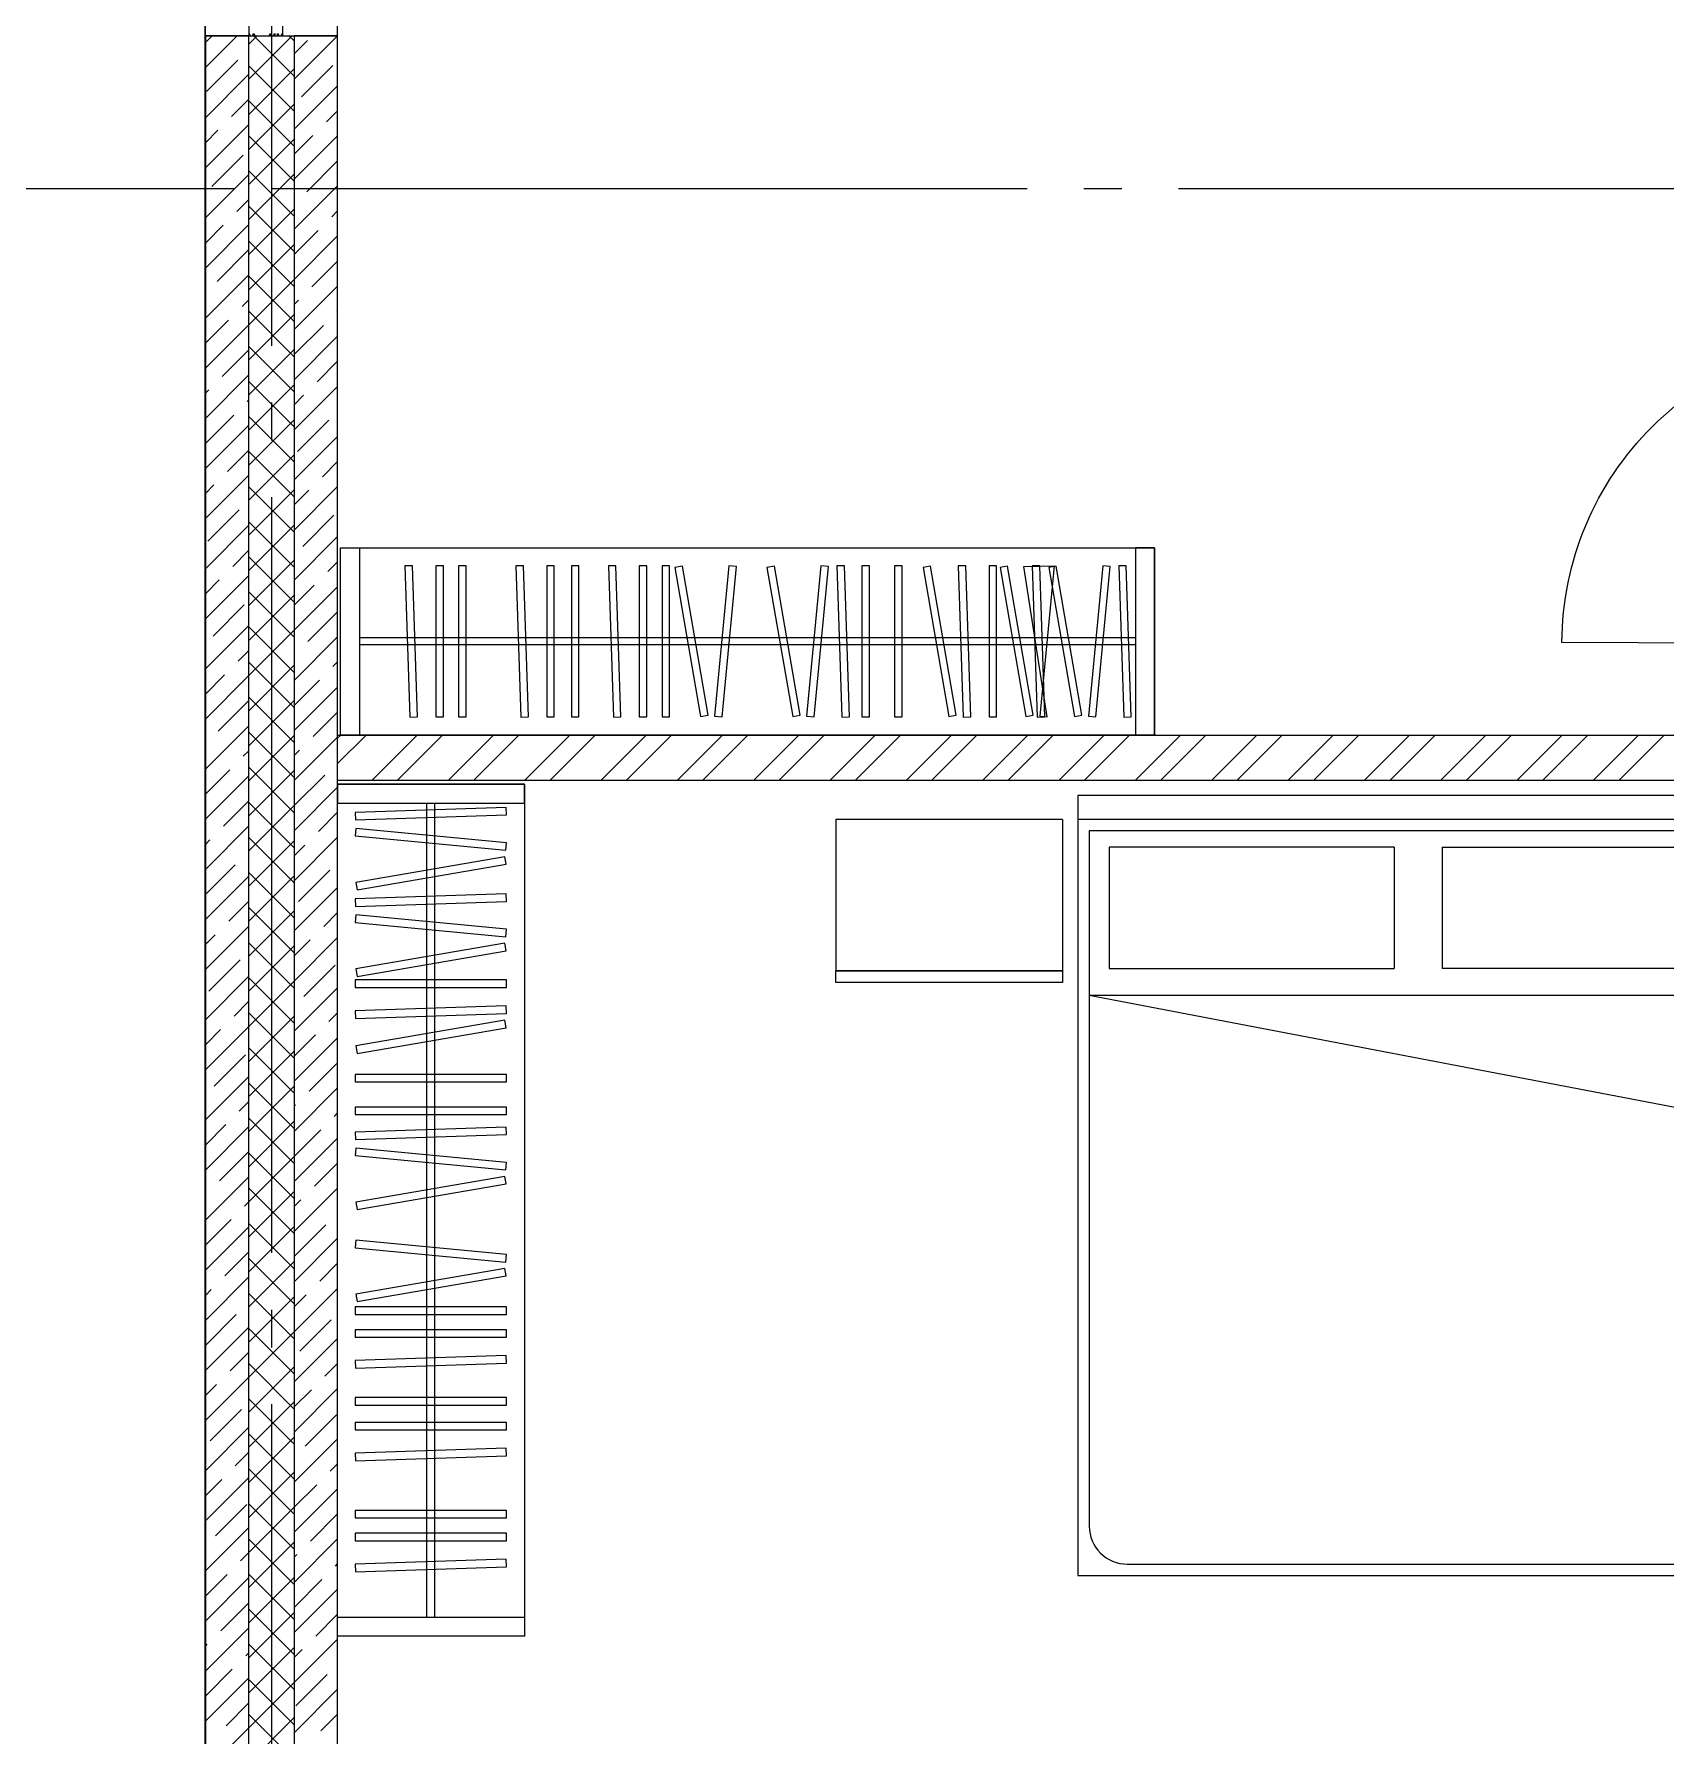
# Model space of a CAD drawing. Header units: millimetres. Extents: x 53645 to 137188, y 78097 to 135533.
# Drawn here: x 112649 to 116968, y 105761 to 110264 of the extents above; entities that cross this region are included whole.
import ezdxf

# ---------------------------------------------------------------- set-up
doc = ezdxf.new("R2010")
doc.units = ezdxf.units.MM
doc.linetypes.add('CONTI', pattern=[0])
doc.linetypes.add('GOST2.303 5', pattern=[24, 20, -1.5, 1, -1.5])
doc.layers.add('axis_dim', color=40, linetype='CONTI')
doc.layers.add('PVC', color=7, linetype='Continuous')
for name, color, linetype, lineweight in [('doors_windows', 4, 'Continuous', 5), ('furniture', 36, 'Continuous', 0), ('stair1', 7, 'Continuous', 15), ('Wall2', 5, 'Continuous', 5)]:
    doc.layers.add(name, color=color, linetype=linetype, lineweight=lineweight)

# ---------------------------------------------------------------- blocks, each defined once
blk = doc.blocks.new('2')
at = {"color": 0, "ltscale": 20}
for p, q in [((63.5, 1540.9), (463.5, 1540.9)), ((63.5, 940.9), (63.5, 1540.9)), ((463.5, 940.9), (463.5, 1540.9)), ((63.5, 940.9), (463.5, 940.9)), ((0, 900), (0, -900)), ((0, 900), (63.5, 900)), ((63.5, 900), (63.5, -900)), ((2063.5, 900), (63.5, 900)), ((63.5, 900), (463.5, 900)), ((93.5, 870), (93.5, -870)), ((1933.5, 870), (93.5, 870)), ((528.4, -870), (528.4, 870)), ((836.6, 745.2), (528.4, 870)), ((2063.5, -900), (2063.5, 900)), ((136.4, 63.4), (136.4, 817.8)), ((136.4, 817.8), (458, 817.8)), ((458, 817.8), (458, 63.4)), ((2033.5, -770), (2033.5, 770)), ((528.4, -870), (836.6, 745.2)), ((136.4, 63.4), (458, 63.4)), ((136.4, -63.4), (136.4, -817.8)), ((136.4, -63.4), (458, -63.4)), ((458, -817.8), (458, -63.4)), ((136.4, -817.8), (458, -817.8)), ((0, -900), (63.5, -900)), ((63.5, -900), (2063.5, -900)), ((93.5, -870), (1933.5, -870)), ((63.5, -940.8), (463.5, -940.8)), ((63.5, -940.8), (63.5, -1540.8)), ((463.5, -940.8), (463.5, -1540.8)), ((63.5, -1540.8), (463.5, -1540.8))]:
    blk.add_line(p, q, dxfattribs=at)
for points in [[(463.5, 1540.9), (494.9, 1540.9), (494.9, 940.9), (463.5, 940.9)], [(463.5, -940.8), (494.9, -940.8), (494.9, -1540.8), (463.5, -1540.8)]]:
    blk.add_lwpolyline(points, close=True, dxfattribs=at)
for centre, start, end in [((1933.5, 770), 0, 90), ((1933.5, -770), 270, 0)]:
    blk.add_arc(centre, 100, start, end, dxfattribs=at)
blk = doc.blocks.new('*U38')
at = {"layer": 'PVC'}
for points in [[(72.2, 0), (0.5, 0, 0.414214), (0, -0.5), (0, -2.4), (0, -2.7), (1.5, -4.2), (2, -4.2, 0.414214), (2.5, -3.7), (2.5, -3.3, 0.198912), (2.4, -3.2), (1.8, -2.5, -0.700208), (2, -2), (6.2, -2.4, -0.388879)], [(6.2, -12), (2.3, -12.3, -0.700208), (2.1, -11.8), (2.4, -11.4, 0.198912), (2.5, -11.3), (2.5, -10.9, 0.414214), (2, -10.4), (1.5, -10.4), (0, -11.9), (0, -14.4), (1.5, -15.9), (2, -15.9, 0.414214), (2.5, -15.4), (2.5, -15, 0.198912), (2.4, -14.9), (2.1, -14.5, -0.700208), (2.3, -14), (6.2, -14.3, -0.388879)], [(6.2, -55.7), (2.3, -56, -0.700208), (2.1, -55.5), (2.4, -55.1, 0.198912), (2.5, -55), (2.5, -54.6, 0.414214), (2, -54.1), (1.5, -54.1), (0, -55.6), (0, -58.1), (1.5, -59.6), (2, -59.6, 0.414214), (2.5, -59.1), (2.5, -58.7, 0.198912), (2.4, -58.6), (2.1, -58.2, -0.700208), (2.3, -57.7), (6.2, -58, -0.388879)], [(6.2, -67.6), (2, -68, -0.700208), (1.8, -67.5), (2.4, -66.8, 0.198912), (2.5, -66.7), (2.5, -66.3, 0.414214), (2, -65.8), (1.5, -65.8), (0, -67.3), (0, -67.6), (0, -69.5, 0.414214), (0.5, -70), (6.2, -70, -0.414214)], [(6.2, -75.4), (0.5, -75.4, 0.414214), (0, -75.9), (0, -78.1), (1.5, -79.6), (2, -79.6, 0.414214), (2.5, -79.1), (2.5, -78.7, 0.198912), (2.4, -78.6), (1.8, -77.9, -0.700208), (2, -77.4), (6.2, -77.8, -0.388879)], [(6.2, -87.6), (2, -88, -0.700208), (1.8, -87.5), (2.4, -86.8, 0.198912), (2.5, -86.7), (2.5, -86.3, 0.414214), (2, -85.8), (1.5, -85.8), (0, -87.3), (0, -87.6), (0, -89.5, 0.414214), (0.5, -90), (45.2, -90)]]:
    blk.add_lwpolyline(points, format="xyb", dxfattribs=at)
blk = doc.blocks.new('*U75')
at = {"color": 0}
for points in [[(-910, 0), (-860, 0), (-860, 120), (-910, 120)], [(-50, 0), (0, 0), (0, 120), (-50, 120)]]:
    blk.add_lwpolyline(points, close=True, dxfattribs=at)
at = {"color": 0, "linetype": 'ByBlock', "ltscale": 10}
blk.add_lwpolyline([(-860, 0), (-860, -810, 0.414214), (-50, 0)], format="xyb", dxfattribs=at)

msp = doc.modelspace()

# ---------------------------------------------------------------- linework, layer by layer
at = {"layer": 'axis_dim', "linetype": 'GOST2.303 5', "lineweight": 25, "ltscale": 100}
for points in [[(113277.7, 113838.6), (113277.7, 102793)], [(113177.7, 109853.9), (108766.7, 109853.9)], [(117677.7, 109853.9), (113177.7, 109853.9)]]:
    msp.add_lwpolyline(points, dxfattribs=at)
at = {"layer": 'doors_windows', "lineweight": 20, "ltscale": 50}
msp.add_lwpolyline([(113452.3, 111859), (113102.3, 111859), (113102.3, 110259), (113452.3, 110259)], close=True, dxfattribs=at)
at = {"layer": 'furniture'}
for points in [[(113460.4, 108903.9), (113510.4, 108903.9), (113510.4, 108408.9), (113460.4, 108408.9)], [(113460.4, 108903.9), (115614.5, 108903.9), (115614.5, 108408.9), (113460.4, 108408.9)], [(115614.5, 108903.9), (115564.5, 108903.9), (115564.5, 108408.9), (115614.5, 108408.9)], [(113452.3, 106024.9), (113452.3, 108278.9), (113947.3, 108278.9), (113947.3, 106024.9)], [(113452.3, 108278.9), (113452.3, 108228.9), (113947.3, 108228.9), (113947.3, 108278.9)], [(113452.3, 106024.9), (113452.3, 106074.9), (113947.3, 106074.9), (113947.3, 106024.9)]]:
    msp.add_lwpolyline(points, close=True, dxfattribs=at)
for points in [[(115614.5, 108903.9), (115614.5, 108408.9)], [(113664.2, 108457.2), (113650.9, 108857), (113630.9, 108856.3), (113644.2, 108456.5), (113664.2, 108457.2)], [(113732.7, 108456.8), (113732.7, 108856.8), (113712.7, 108856.8), (113712.7, 108456.8), (113732.7, 108456.8)], [(113793, 108456.8), (113793, 108856.8), (113773, 108856.8), (113773, 108456.8), (113793, 108456.8)], [(113957.5, 108457.2), (113944.2, 108857), (113924.2, 108856.3), (113937.5, 108456.5), (113957.5, 108457.2)], [(114026.1, 108456.8), (114026.1, 108856.8), (114006.1, 108856.8), (114006.1, 108456.8), (114026.1, 108456.8)], [(114091.4, 108456.8), (114091.4, 108856.8), (114071.4, 108856.8), (114071.4, 108456.8), (114091.4, 108456.8)], [(114202.5, 108457.2), (114189.2, 108857), (114169.2, 108856.3), (114182.5, 108456.5), (114202.5, 108457.2)], [(114271.1, 108456.8), (114271.1, 108856.8), (114251.1, 108856.8), (114251.1, 108456.8), (114271.1, 108456.8)], [(114331.4, 108456.8), (114331.4, 108856.8), (114311.4, 108856.8), (114311.4, 108456.8), (114331.4, 108456.8)], [(114433, 108461.4), (114365, 108855.5), (114345.3, 108852.2), (114413.3, 108458), (114433, 108461.4)], [(114470.2, 108456.7), (114508.1, 108854.9), (114488.2, 108856.8), (114450.3, 108458.6), (114470.2, 108456.7)], [(114676.7, 108461.4), (114608.7, 108855.5), (114589, 108852.2), (114657, 108458), (114676.7, 108461.4)], [(114713.9, 108456.7), (114751.8, 108854.9), (114731.9, 108856.8), (114693.9, 108458.6), (114713.9, 108456.7)], [(114807.5, 108457.2), (114794.1, 108857), (114774.2, 108856.3), (114787.5, 108456.5), (114807.5, 108457.2)], [(114860.2, 108456.8), (114860.2, 108856.8), (114840.2, 108856.8), (114840.2, 108456.8), (114860.2, 108456.8)], [(114946.6, 108456.8), (114946.6, 108856.8), (114926.6, 108856.8), (114926.6, 108456.8), (114946.6, 108456.8)], [(115089.8, 108461.4), (115021.8, 108855.5), (115002.1, 108852.2), (115070.1, 108458), (115089.8, 108461.4)], [(115128.2, 108457.2), (115114.8, 108857), (115094.8, 108856.3), (115108.2, 108456.5), (115128.2, 108457.2)], [(115196.7, 108456.8), (115196.7, 108856.8), (115176.7, 108856.8), (115176.7, 108456.8), (115196.7, 108456.8)], [(115293.5, 108461.4), (115225.5, 108855.5), (115205.8, 108852.2), (115273.8, 108458), (115293.5, 108461.4)], [(115330.6, 108456.7), (115268.6, 108854.9), (115348.7, 108856.8), (115310.7, 108458.6), (115330.6, 108456.7)], [(115324.3, 108457.2), (115310.9, 108857), (115290.9, 108856.3), (115304.3, 108456.5), (115324.3, 108457.2)], [(115422.3, 108461.4), (115354.4, 108855.5), (115334.7, 108852.2), (115402.6, 108458), (115422.3, 108461.4)], [(115459.5, 108456.7), (115497.4, 108854.9), (115477.5, 108856.8), (115439.6, 108458.6), (115459.5, 108456.7)], [(115553.1, 108457.2), (115539.8, 108857), (115519.8, 108856.3), (115533.1, 108456.5), (115553.1, 108457.2)], [(113510.4, 108667.4), (115564.5, 108667.4)], [(115564.5, 108647.4), (113510.4, 108647.4)], [(113452.3, 108278.9), (113947.3, 108278.9)], [(113899, 108217.6), (113499.3, 108204.2), (113499.9, 108184.2), (113899.7, 108197.6), (113899, 108217.6)], [(113688.9, 106074.9), (113688.9, 108228.9)], [(113708.9, 108228.9), (113708.9, 106074.9)], [(113899.5, 108124), (113501.3, 108161.9), (113499.4, 108142), (113897.6, 108104), (113899.5, 108124)], [(113894.9, 108086.8), (113500.7, 108018.8), (113504.1, 107999.1), (113898.3, 108067.1), (113894.9, 108086.8)], [(113899, 107988.7), (113499.3, 107975.4), (113499.9, 107955.4), (113899.7, 107968.7), (113899, 107988.7)], [(113899.5, 107895.1), (113501.3, 107933), (113499.4, 107913.1), (113897.6, 107875.2), (113899.5, 107895.1)], [(113894.9, 107857.9), (113500.7, 107790), (113504.1, 107770.3), (113898.3, 107838.2), (113894.9, 107857.9)], [(113899.5, 107761.1), (113499.5, 107761.1), (113499.5, 107741.1), (113899.5, 107741.1), (113899.5, 107761.1)], [(113899, 107692.6), (113499.3, 107679.3), (113499.9, 107659.3), (113899.7, 107672.6), (113899, 107692.6)], [(113894.9, 107654.3), (113500.7, 107586.3), (113504.1, 107566.6), (113898.3, 107634.5), (113894.9, 107654.3)], [(113899.5, 107511), (113499.5, 107511), (113499.5, 107491), (113899.5, 107491), (113899.5, 107511)], [(113899.5, 107424.7), (113499.5, 107424.7), (113499.5, 107404.7), (113899.5, 107404.7), (113899.5, 107424.7)], [(113899, 107371.9), (113499.3, 107358.6), (113499.9, 107338.6), (113899.7, 107351.9), (113899, 107371.9)], [(113899.5, 107278.3), (113501.3, 107316.2), (113499.4, 107296.3), (113897.6, 107258.4), (113899.5, 107278.3)], [(113894.9, 107241.2), (113500.7, 107173.2), (113504.1, 107153.5), (113898.3, 107221.4), (113894.9, 107241.2)], [(113899.5, 107034.6), (113501.3, 107072.5), (113499.4, 107052.6), (113897.6, 107014.7), (113899.5, 107034.6)], [(113894.9, 106997.5), (113500.7, 106929.5), (113504.1, 106909.8), (113898.3, 106977.8), (113894.9, 106997.5)], [(113899.5, 106895.8), (113499.5, 106895.8), (113499.5, 106875.8), (113899.5, 106875.8), (113899.5, 106895.8)], [(113899.5, 106835.5), (113499.5, 106835.5), (113499.5, 106815.5), (113899.5, 106815.5), (113899.5, 106835.5)], [(113899, 106767), (113499.3, 106753.7), (113499.9, 106733.7), (113899.7, 106747), (113899, 106767)], [(113899.5, 106655.8), (113499.5, 106655.8), (113499.5, 106635.8), (113899.5, 106635.8), (113899.5, 106655.8)], [(113899.5, 106590.5), (113499.5, 106590.5), (113499.5, 106570.5), (113899.5, 106570.5), (113899.5, 106590.5)], [(113899, 106522), (113499.3, 106508.7), (113499.9, 106488.7), (113899.7, 106502), (113899, 106522)], [(113899.5, 106357.5), (113499.5, 106357.5), (113499.5, 106337.5), (113899.5, 106337.5), (113899.5, 106357.5)], [(113899.5, 106297.2), (113499.5, 106297.2), (113499.5, 106277.2), (113899.5, 106277.2), (113899.5, 106297.2)], [(113899, 106228.6), (113499.3, 106215.3), (113499.9, 106195.3), (113899.7, 106208.6), (113899, 106228.6)]]:
    msp.add_lwpolyline(points, dxfattribs=at)
at = {"layer": 'stair1', "ltscale": 75}
msp.add_lwpolyline([(113102.3, 113778.9), (110102.3, 113778.9), (110102.3, 109253.8), (110102.3, 104128.9), (113102.3, 104128.9)], close=True, dxfattribs=at)
at = {"layer": 'Wall2', "ltscale": 100}
for points in [[(113102.7, 110174.8), (113186.9, 110259)], [(113102.7, 110241.1), (113120.6, 110259)], [(113217.7, 110259), (113102.7, 110259)], [(113102.7, 110259), (113102.7, 104278.9)], [(113217.7, 104393.9), (113217.7, 110259)], [(113217.7, 110236.7), (113239.9, 110259)], [(113217.7, 110143.9), (113332.7, 110259)], [(113217.7, 104393.9), (113217.7, 110259)], [(113217.7, 110259), (113337.7, 110259)], [(113337.7, 110152.5), (113231.2, 110259)], [(113337.7, 110245.3), (113324, 110259)], [(113337.7, 110259), (113337.7, 104513.9)], [(113337.7, 110144.6), (113452.1, 110259)], [(113452.7, 110259), (113337.7, 110259)], [(113337.7, 110259), (113337.7, 104513.9)], [(113337.7, 110210.9), (113373.4, 110246.7)], [(113452.7, 104628.9), (113452.7, 110259)], [(113105.6, 110111.4), (113188.5, 110194.3)], [(113102.7, 110042.2), (113217.7, 110157.2)], [(113337.7, 110059.7), (113217.7, 110179.7)], [(113217.7, 110051.1), (113337.7, 110171.1)], [(113356.9, 110097.5), (113439.7, 110180.4)], [(113337.7, 110012), (113452.7, 110127)], [(113171.9, 110045.1), (113217.7, 110090.9)], [(113337.7, 109966.9), (113217.7, 110086.9)], [(113217.7, 109958.3), (113337.7, 110078.3)], [(113423.2, 110031.2), (113452.7, 110060.7)], [(113102.7, 109909.6), (113217.7, 110024.6)], [(113102.7, 109975.9), (113136.1, 110009.3)], [(113337.7, 109874.1), (113217.7, 109994.1)], [(113217.7, 109865.5), (113337.7, 109985.5)], [(113337.7, 109945.7), (113387.4, 109995.4)], [(113337.7, 109879.4), (113452.7, 109994.4)], [(113119.5, 109860.2), (113202.4, 109943)], [(113370.8, 109846.3), (113452.7, 109928.2)], [(113102.7, 109777), (113217.7, 109892)], [(113337.7, 109781.3), (113217.7, 109901.3)], [(113217.7, 109772.7), (113337.7, 109892.7)], [(113185.8, 109793.9), (113217.7, 109825.7)], [(113337.7, 109746.9), (113452.7, 109861.9)], [(113452.7, 109846.5), (113452.7, 109859)], [(113452.7, 109796.5), (113452.7, 109846.5)], [(113452.7, 109846.5), (113452.7, 109846.5)], [(113337.7, 109688.5), (113217.7, 109808.5)], [(113217.7, 109679.9), (113337.7, 109799.9)], [(113437.1, 109780), (113452.7, 109795.6)], [(113452.7, 109785.5), (113452.7, 109796.5)], [(113452.7, 109784), (113452.7, 109785.5)], [(113102.7, 109644.4), (113217.7, 109759.4)], [(113102.7, 109710.7), (113150, 109758.1)], [(113337.7, 109680.6), (113401.3, 109744.2)], [(113133.5, 109608.9), (113216.3, 109691.8)], [(113337.7, 109595.6), (113217.7, 109715.6)], [(113217.7, 109587.1), (113337.7, 109707.1)], [(113337.7, 109614.3), (113452.7, 109729.3)], [(113384.7, 109595), (113452.7, 109663)], [(113102.7, 109511.9), (113217.7, 109626.9)], [(113337.7, 109502.8), (113217.7, 109622.8)], [(113217.7, 109494.3), (113337.7, 109614.3)], [(113199.8, 109542.6), (113217.7, 109560.6)], [(113337.7, 109481.7), (113452.7, 109596.7)], [(113337.7, 109548), (113348.9, 109559.2)], [(113337.7, 109410), (113217.7, 109530)], [(113217.7, 109401.5), (113337.7, 109521.5)], [(113451, 109528.7), (113452.7, 109530.4)], [(113102.7, 109445.6), (113164, 109506.9)], [(113102.7, 109379.3), (113217.7, 109494.3)], [(113337.7, 109415.4), (113415.2, 109492.9)], [(113147.4, 109357.7), (113217.7, 109428)], [(113337.7, 109317.2), (113217.7, 109437.2)], [(113217.7, 109308.7), (113337.7, 109428.7)], [(113337.7, 109349.1), (113452.7, 109464.1)], [(113398.6, 109343.8), (113452.7, 109397.8)], [(113102.7, 109246.7), (113217.7, 109361.7)], [(113337.7, 109224.4), (113217.7, 109344.4)], [(113217.7, 109215.9), (113337.7, 109335.9)], [(113337.7, 109216.5), (113452.7, 109331.5)], [(113102.7, 109313), (113111.6, 109321.9)], [(113213.7, 109291.4), (113217.7, 109295.4)], [(113337.7, 109282.8), (113362.8, 109308)], [(113102.7, 109180.4), (113177.9, 109255.6)], [(113337.7, 109131.6), (113217.7, 109251.6)], [(113217.7, 109123), (113337.7, 109243)], [(113346.3, 109158.8), (113429.1, 109241.7)], [(113102.7, 109114.1), (113217.7, 109229.1)], [(113337.7, 109083.9), (113452.7, 109198.9)], [(113161.3, 109106.5), (113217.7, 109162.8)], [(113337.7, 109038.8), (113217.7, 109158.8)], [(113217.7, 109030.2), (113337.7, 109150.2)], [(113412.5, 109092.5), (113452.7, 109132.7)], [(113102.7, 108981.5), (113217.7, 109096.5)], [(113102.7, 109047.8), (113125.5, 109070.7)], [(113337.7, 108946), (113217.7, 109066)], [(113337.7, 108951.4), (113452.7, 109066.4)], [(113217.7, 108937.4), (113337.7, 109057.4)], [(113337.7, 109017.7), (113376.8, 109056.7)], [(113108.9, 108921.5), (113191.8, 109004.4)], [(113337.7, 108853.2), (113217.7, 108973.2)], [(113360.2, 108907.6), (113443, 108990.4)], [(113102.7, 108848.9), (113217.7, 108963.9)], [(113217.7, 108844.6), (113337.7, 108964.6)], [(113337.7, 108818.8), (113452.7, 108933.8)], [(113175.2, 108855.2), (113217.7, 108897.7)], [(113337.7, 108760.4), (113217.7, 108880.4)], [(113217.7, 108751.8), (113337.7, 108871.8)], [(113426.5, 108841.3), (113452.7, 108867.5)], [(113102.7, 108716.4), (113217.7, 108831.4)], [(113102.7, 108782.7), (113139.4, 108819.4)], [(113337.7, 108752.5), (113390.7, 108805.5)], [(113337.7, 108686.2), (113452.7, 108801.2)], [(113122.9, 108670.3), (113205.7, 108753.1)], [(113337.7, 108667.6), (113217.7, 108787.6)], [(113217.7, 108659), (113337.7, 108779)], [(113374.1, 108656.3), (113452.7, 108734.9)], [(113102.7, 108583.8), (113217.7, 108698.8)], [(113337.7, 108574.8), (113217.7, 108694.8)], [(113217.7, 108566.2), (113337.7, 108686.2)], [(113337.7, 108553.6), (113452.7, 108668.6)], [(113189.1, 108604), (113217.7, 108632.5)], [(113337.7, 108619.9), (113338.3, 108620.5)], [(113102.7, 108517.5), (113153.3, 108568.2)], [(113102.7, 108451.2), (113217.7, 108566.2)], [(113337.7, 108482), (113217.7, 108602)], [(113217.7, 108473.4), (113337.7, 108593.4)], [(113440.4, 108590), (113452.7, 108602.3)], [(113337.7, 108487.3), (113404.6, 108554.2)], [(113337.7, 108421), (113452.7, 108536)], [(113136.8, 108419), (113217.7, 108499.9)], [(113337.7, 108389.1), (113217.7, 108509.1)], [(113217.7, 108380.6), (113337.7, 108500.6)], [(113102.7, 108318.6), (113217.7, 108433.6)], [(113388, 108405.1), (113452.7, 108469.7)], [(113337.7, 108296.3), (113217.7, 108416.3)], [(113217.7, 108287.8), (113337.7, 108407.8)], [(113337.7, 108288.5), (113452.7, 108403.5)], [(113452.7, 108400.8), (113460.8, 108408.9)], [(113452.7, 108333.4), (113528.2, 108408.9)], [(113452.7, 108336), (113452.7, 108408.9)], [(113452.7, 108408.9), (117502.7, 108408.9)], [(113542.9, 108288.9), (113662.9, 108408.9)], [(113610.2, 108288.9), (113730.2, 108408.9)], [(113744.9, 108288.9), (113864.9, 108408.9)], [(113812.3, 108288.9), (113932.3, 108408.9)], [(113947, 108288.9), (114067, 108408.9)], [(114014.3, 108288.9), (114134.3, 108408.9)], [(114149, 108288.9), (114269, 108408.9)], [(114216.4, 108288.9), (114336.4, 108408.9)], [(114351.1, 108288.9), (114471.1, 108408.9)], [(114418.4, 108288.9), (114538.4, 108408.9)], [(114553.1, 108288.9), (114673.1, 108408.9)], [(114620.5, 108288.9), (114740.5, 108408.9)], [(114755.2, 108288.9), (114875.2, 108408.9)], [(114822.6, 108288.9), (114942.6, 108408.9)], [(114957.3, 108288.9), (115077.3, 108408.9)], [(115024.6, 108288.9), (115144.6, 108408.9)], [(115159.3, 108288.9), (115279.3, 108408.9)], [(115226.7, 108288.9), (115346.7, 108408.9)], [(115361.4, 108288.9), (115481.4, 108408.9)], [(115428.7, 108288.9), (115548.7, 108408.9)], [(115563.4, 108288.9), (115683.4, 108408.9)], [(115630.8, 108288.9), (115750.8, 108408.9)], [(115765.5, 108288.9), (115885.5, 108408.9)], [(115832.8, 108288.9), (115952.8, 108408.9)], [(115967.5, 108288.9), (116087.5, 108408.9)], [(116034.9, 108288.9), (116154.9, 108408.9)], [(116169.6, 108288.9), (116289.6, 108408.9)], [(116236.9, 108288.9), (116356.9, 108408.9)], [(116371.7, 108288.9), (116491.7, 108408.9)], [(116439, 108288.9), (116559, 108408.9)], [(116573.7, 108288.9), (116693.7, 108408.9)], [(116641.1, 108288.9), (116761.1, 108408.9)], [(116775.8, 108288.9), (116895.8, 108408.9)], [(116843.1, 108288.9), (116963.1, 108408.9)], [(113203.1, 108352.7), (113217.7, 108367.3)], [(113337.7, 108354.7), (113352.2, 108369.3)], [(113102.7, 108252.3), (113167.3, 108316.9)], [(113102.7, 108186), (113217.7, 108301)], [(113337.7, 108203.5), (113217.7, 108323.5)], [(113217.7, 108195), (113337.7, 108315)], [(113337.7, 108222.2), (113418.5, 108303)], [(113452.7, 108288.9), (113452.7, 108336)], [(113337.7, 108155.9), (113452.7, 108270.9)], [(118082.6, 108288.9), (113452.7, 108288.9)], [(113150.7, 108167.8), (113217.7, 108234.7)], [(113337.7, 108110.7), (113217.7, 108230.7)], [(113217.7, 108102.2), (113337.7, 108222.2)], [(113401.9, 108153.8), (113452.7, 108204.6)], [(113102.7, 108053.5), (113217.7, 108168.5)], [(113102.7, 108119.7), (113114.9, 108132)], [(113337.7, 108017.9), (113217.7, 108137.9)], [(113217.7, 108009.4), (113337.7, 108129.4)], [(113337.7, 108023.3), (113452.7, 108138.3)], [(113337.7, 108089.6), (113366.1, 108118)], [(113217, 108101.5), (113217.7, 108102.2)], [(113102.7, 107987.2), (113181.2, 108065.7)], [(113102.7, 107920.9), (113217.7, 108035.9)], [(113337.7, 107925.1), (113217.7, 108045.1)], [(113217.7, 107916.5), (113337.7, 108036.5)], [(113349.6, 107968.9), (113432.4, 108051.8)], [(113337.7, 107890.7), (113452.7, 108005.7)], [(113164.6, 107916.5), (113217.7, 107969.6)], [(113337.7, 107832.3), (113217.7, 107952.3)], [(113217.7, 107823.7), (113337.7, 107943.7)], [(113415.9, 107902.6), (113452.7, 107939.4)], [(113102.7, 107788.3), (113217.7, 107903.3)], [(113102.7, 107854.6), (113128.8, 107880.7)], [(113337.7, 107739.5), (113217.7, 107859.5)], [(113217.7, 107730.9), (113337.7, 107850.9)], [(113337.7, 107758.1), (113452.7, 107873.1)], [(113337.7, 107824.4), (113380.1, 107866.8)], [(113112.2, 107731.6), (113195.1, 107814.4)], [(113363.5, 107717.6), (113446.4, 107800.5)], [(113102.7, 107655.7), (113217.7, 107770.7)], [(113337.7, 107646.7), (113217.7, 107766.7)], [(113217.7, 107638.1), (113337.7, 107758.1)], [(113337.7, 107625.5), (113452.7, 107740.5)], [(113178.5, 107665.3), (113217.7, 107704.4)], [(113337.7, 107553.9), (113217.7, 107673.9)], [(113217.7, 107545.3), (113337.7, 107665.3)], [(113429.8, 107651.4), (113452.7, 107674.2)], [(113102.7, 107523.1), (113217.7, 107638.1)], [(113102.7, 107589.4), (113142.7, 107629.5)], [(113337.7, 107461.1), (113217.7, 107581.1)], [(113337.7, 107559.2), (113394, 107615.6)], [(113337.7, 107493), (113452.7, 107608)], [(113126.2, 107480.3), (113209, 107563.2)], [(113217.7, 107452.5), (113337.7, 107572.5)], [(113377.4, 107466.4), (113452.7, 107541.7)], [(113102.7, 107390.5), (113217.7, 107505.5)], [(113337.7, 107368.3), (113217.7, 107488.3)], [(113192.5, 107414), (113217.7, 107439.2)], [(113217.7, 107359.7), (113337.7, 107479.7)], [(113337.7, 107360.4), (113452.7, 107475.4)], [(113337.7, 107275.5), (113217.7, 107395.5)], [(113337.7, 107426.7), (113341.6, 107430.6)], [(113443.7, 107400.1), (113452.7, 107409.1)], [(113102.7, 107324.2), (113156.7, 107378.2)], [(113102.7, 107258), (113217.7, 107373)], [(113217.7, 107266.9), (113337.7, 107386.9)], [(113337.7, 107294.1), (113407.9, 107364.3)], [(113140.1, 107229.1), (113217.7, 107306.7)], [(113337.7, 107227.8), (113452.7, 107342.8)], [(113337.7, 107182.6), (113217.7, 107302.6)], [(113217.7, 107174.1), (113337.7, 107294.1)], [(113391.3, 107215.2), (113452.7, 107276.5)], [(113102.7, 107125.4), (113217.7, 107240.4)], [(113102.7, 107191.7), (113104.3, 107193.3)], [(113206.4, 107162.8), (113217.7, 107174.1)], [(113337.7, 107089.8), (113217.7, 107209.8)], [(113217.7, 107081.3), (113337.7, 107201.3)], [(113337.7, 107095.2), (113452.7, 107210.2)], [(113337.7, 107161.5), (113355.5, 107179.4)], [(113102.7, 107059.1), (113170.6, 107127)], [(113102.7, 106992.8), (113217.7, 107107.8)], [(113337.7, 106997), (113217.7, 107117)], [(113217.7, 106988.5), (113337.7, 107108.5)], [(113339, 107030.2), (113421.8, 107113.1)], [(113154, 106977.8), (113217.7, 107041.5)], [(113337.7, 106962.6), (113452.7, 107077.6)], [(113337.7, 106904.2), (113217.7, 107024.2)], [(113217.7, 106895.7), (113337.7, 107015.7)], [(113405.3, 106963.9), (113452.7, 107011.3)], [(113102.7, 106860.2), (113217.7, 106975.2)], [(113337.7, 106830), (113452.7, 106945)], [(113102.7, 106926.5), (113118.2, 106942)], [(113337.7, 106811.4), (113217.7, 106931.4)], [(113217.7, 106802.9), (113337.7, 106922.9)], [(113337.7, 106896.3), (113369.5, 106928.1)], [(113102.7, 106793.9), (113184.5, 106875.8)], [(113352.9, 106779), (113435.8, 106861.8)], [(113102.7, 106727.6), (113217.7, 106842.6)], [(113337.7, 106718.6), (113217.7, 106838.6)], [(113217.7, 106710), (113337.7, 106830)], [(113337.7, 106697.5), (113452.7, 106812.5)], [(113167.9, 106726.6), (113217.7, 106776.3)], [(113337.7, 106625.8), (113217.7, 106745.8)], [(113217.7, 106617.2), (113337.7, 106737.2)], [(113419.2, 106712.7), (113452.7, 106746.2)], [(113102.7, 106595), (113217.7, 106710)], [(113102.7, 106661.3), (113132.1, 106690.8)], [(113337.7, 106564.9), (113452.7, 106679.9)], [(113337.7, 106631.2), (113383.4, 106676.9)], [(113337.7, 106533), (113217.7, 106653)], [(113217.7, 106524.4), (113337.7, 106644.4)], [(113115.6, 106541.6), (113198.4, 106624.5)], [(113366.8, 106527.7), (113449.7, 106610.6)], [(113102.7, 106462.5), (113217.7, 106577.5)], [(113337.7, 106440.2), (113217.7, 106560.2)], [(113217.7, 106431.6), (113337.7, 106551.6)], [(113337.7, 106432.3), (113452.7, 106547.3)], [(113181.9, 106475.4), (113217.7, 106511.2)], [(113337.7, 106347.4), (113217.7, 106467.4)], [(113217.7, 106338.8), (113337.7, 106458.8)], [(113433.1, 106461.4), (113452.7, 106481)], [(113102.7, 106329.9), (113217.7, 106444.9)], [(113102.7, 106396.2), (113146.1, 106439.6)], [(113337.7, 106366), (113397.3, 106425.6)], [(113337.7, 106299.7), (113452.7, 106414.7)], [(113129.5, 106290.4), (113212.3, 106373.3)], [(113337.7, 106254.6), (113217.7, 106374.6)], [(113217.7, 106246), (113337.7, 106366)], [(113102.7, 106197.3), (113217.7, 106312.3)], [(113380.7, 106276.5), (113452.7, 106348.4)], [(113337.7, 106161.8), (113217.7, 106281.8)], [(113217.7, 106153.2), (113337.7, 106273.2)], [(113337.7, 106167.1), (113452.7, 106282.1)], [(113195.8, 106224.1), (113217.7, 106246)], [(113337.7, 106233.4), (113344.9, 106240.7)], [(113102.7, 106131), (113160, 106188.3)], [(113102.7, 106064.7), (113217.7, 106179.7)], [(113337.7, 106069), (113217.7, 106189)], [(113217.7, 106060.4), (113337.7, 106180.4)], [(113447, 106210.2), (113452.7, 106215.8)], [(113337.7, 106100.8), (113411.2, 106174.4)], [(113337.7, 106034.5), (113452.7, 106149.5)], [(113143.4, 106039.2), (113217.7, 106113.4)], [(113337.7, 105976.1), (113217.7, 106096.1)], [(113217.7, 105967.6), (113337.7, 106087.6)], [(113102.7, 105932.1), (113217.7, 106047.1)], [(113394.7, 106025.2), (113452.7, 106083.3)], [(113102.7, 105998.4), (113107.6, 106003.4)], [(113337.7, 105883.3), (113217.7, 106003.3)], [(113337.7, 105902), (113452.7, 106017)], [(113209.7, 105972.9), (113217.7, 105980.8)], [(113217.7, 105874.8), (113337.7, 105994.8)], [(113337.7, 105968.3), (113358.9, 105989.4)], [(113102.7, 105865.8), (113173.9, 105937.1)], [(113102.7, 105799.5), (113217.7, 105914.5)], [(113337.7, 105790.5), (113217.7, 105910.5)], [(113342.3, 105840.3), (113425.1, 105923.1)], [(113217.7, 105782), (113337.7, 105902)], [(113337.7, 105769.4), (113452.7, 105884.4)], [(113157.3, 105787.9), (113217.7, 105848.3)], [(113337.7, 105697.7), (113217.7, 105817.7)], [(113408.6, 105774), (113452.7, 105818.1)], [(113102.7, 105667), (113217.7, 105782)], [(113217.7, 105689.2), (113337.7, 105809.2)]]:
    msp.add_lwpolyline(points, dxfattribs=at)

# ---------------------------------------------------------------- block references
at = {"ltscale": 100, "rotation": 89.99999999999997}
msp.add_blockref('*U38', (113217.3, 110259), dxfattribs=at)
at = {"layer": 'doors_windows', "color": 0, "xscale": -1, "rotation": 269.7767255782934}
msp.add_blockref('*U75', (117506.2, 109510.4), dxfattribs=at)
at = {"layer": 'furniture'}
for p, rotation in [((117682.3, 111637.3), 180), ((116312, 108248.9), 270)]:
    msp.add_blockref('2', p, dxfattribs=dict(at, rotation=rotation))

doc.saveas('drawing.dxf')
